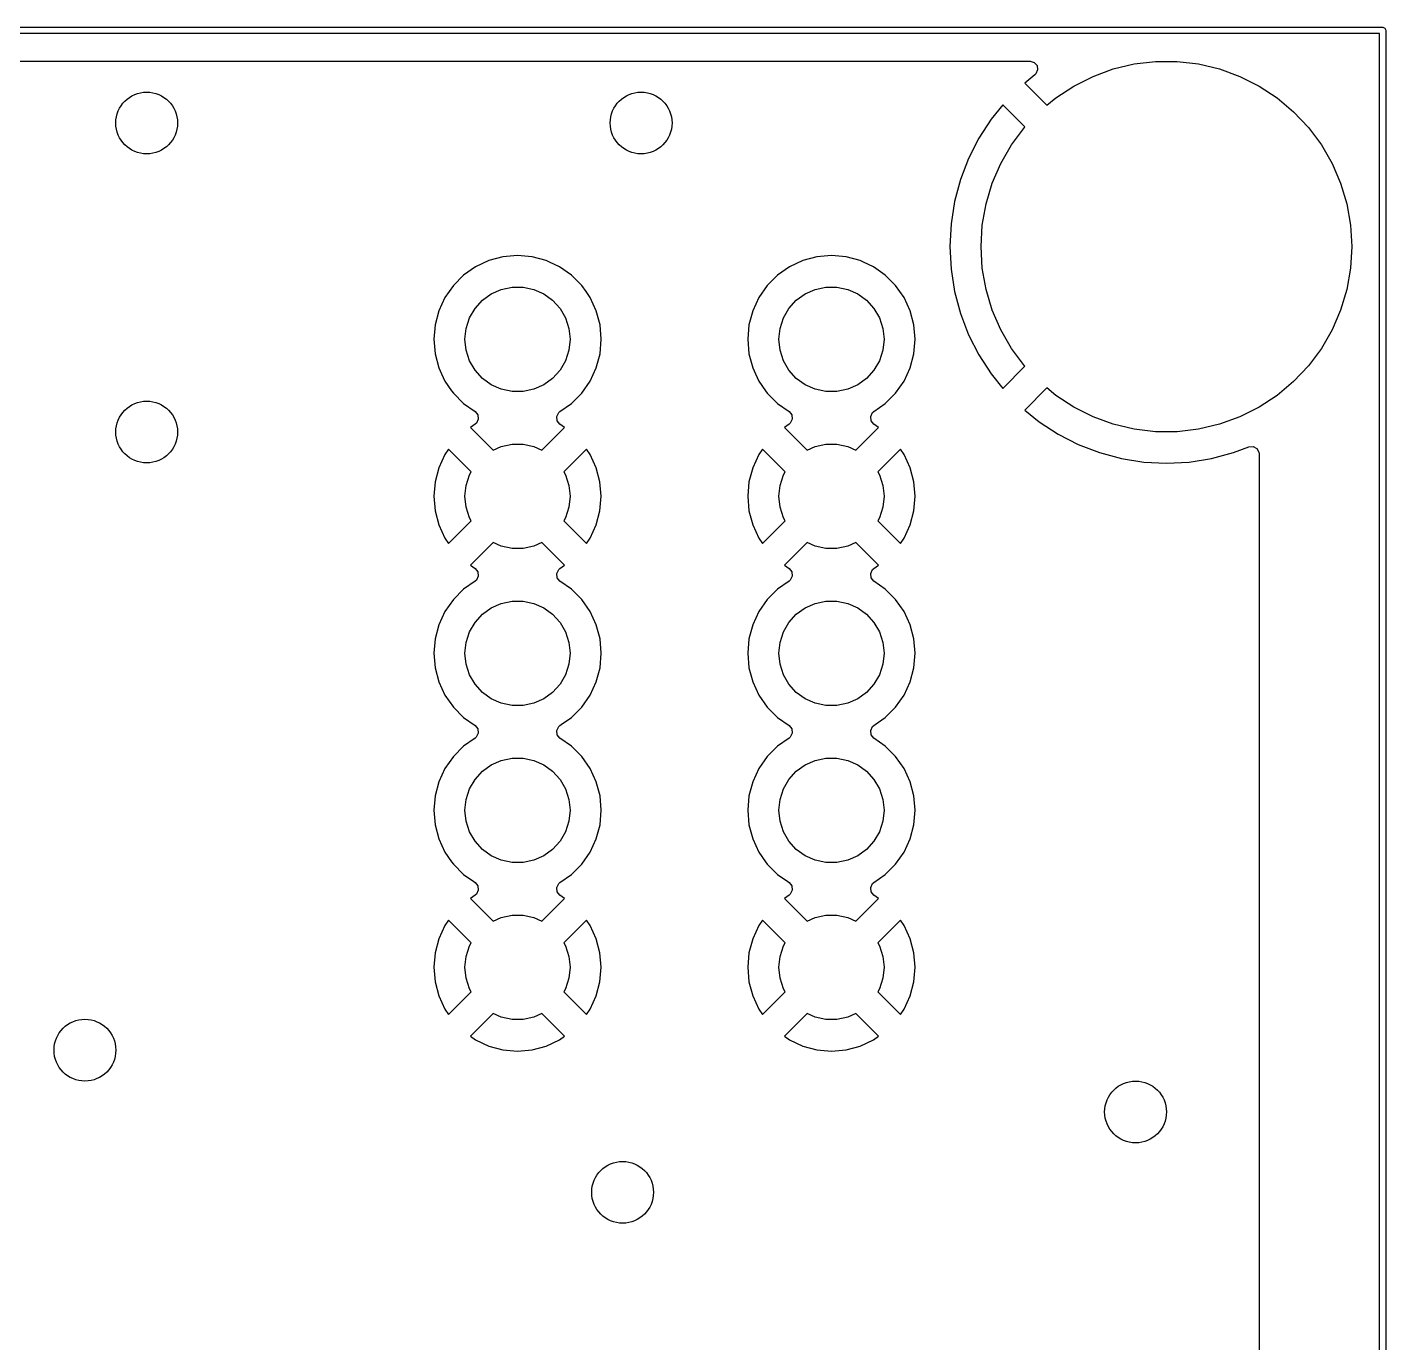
# Model space of a CAD drawing. Extents: x 0.1 to 11.5, y -4.3 to -1.1.
# Drawn here: x 10.672 to 11.537, y -1.938 to -1.1 of the extents above; entities that cross this region are included whole.
import ezdxf

# ---------------------------------------------------------------- set-up
doc = ezdxf.new("R2010")
doc.units = 0
doc.header["$MEASUREMENT"] = 0
doc.layers.add('BLACK', color=7, linetype='CONTINUOUS')

msp = doc.modelspace()

# ---------------------------------------------------------------- linework, layer by layer
at = {"layer": 'BLACK', "linetype": 'CONTINUOUS'}
for p, q in [((0.07874, -1.10039), (11.53543, -1.10039)), ((11.53346, -1.10433), (0.08071, -1.10433)), ((11.53346, -4.28937), (11.53346, -1.10433)), ((11.53543, -1.10039), (11.53683, -1.10097)), ((11.53683, -1.10097), (11.5374, -1.10236)), ((11.5374, -1.10236), (11.5374, -4.29134)), ((9.61445, -1.12205), (11.31075, -1.12205)), ((11.31075, -1.12205), (11.31339, -1.12282)), ((11.31339, -1.12282), (11.31519, -1.1249)), ((11.31519, -1.1249), (11.31558, -1.12762)), ((11.36376, -1.12701), (11.37713, -1.12384)), ((11.37713, -1.12384), (11.39077, -1.12225)), ((11.39077, -1.12225), (11.40451, -1.12225)), ((11.40451, -1.12225), (11.41815, -1.12384)), ((11.41815, -1.12384), (11.43151, -1.12701)), ((11.31382, -1.13072), (11.30736, -1.13596)), ((11.31444, -1.13013), (11.31382, -1.13072)), ((11.31558, -1.12762), (11.31444, -1.13013)), ((11.33858, -1.13787), (11.35086, -1.13171)), ((11.35086, -1.13171), (11.36376, -1.12701)), ((11.43151, -1.12701), (11.44442, -1.13171)), ((11.44442, -1.13171), (11.45669, -1.13787)), ((11.30736, -1.13596), (11.32151, -1.15011)), ((11.32711, -1.14542), (11.33858, -1.13787)), ((11.45669, -1.13787), (11.46817, -1.14542)), ((11.29344, -1.14988), (11.28601, -1.15905)), ((11.30747, -1.16391), (11.29344, -1.14988)), ((11.32151, -1.15011), (11.32711, -1.14542)), ((11.46817, -1.14542), (11.47869, -1.15425)), ((11.28601, -1.15905), (11.27814, -1.17117)), ((11.47869, -1.15425), (11.48812, -1.16424)), ((11.29896, -1.17525), (11.30716, -1.16424)), ((11.30716, -1.16424), (11.30747, -1.16391)), ((11.48812, -1.16424), (11.49632, -1.17525)), ((11.27814, -1.17117), (11.27158, -1.18403)), ((11.29209, -1.18715), (11.29896, -1.17525)), ((11.49632, -1.17525), (11.50318, -1.18715)), ((11.27158, -1.18403), (11.26641, -1.19752)), ((11.28665, -1.19976), (11.29209, -1.18715)), ((11.50318, -1.18715), (11.50863, -1.19976)), ((11.26641, -1.19752), (11.26267, -1.21147)), ((11.28271, -1.21292), (11.28665, -1.19976)), ((11.50863, -1.19976), (11.51256, -1.21292)), ((11.26267, -1.21147), (11.26041, -1.22573)), ((11.26267, -1.21147), (11.26267, -1.21147)), ((11.28033, -1.22645), (11.28271, -1.21292)), ((11.51256, -1.21292), (11.51495, -1.22645)), ((11.26041, -1.22573), (11.25965, -1.24016)), ((11.27953, -1.24016), (11.28033, -1.22645)), ((11.51495, -1.22645), (11.51575, -1.24016)), ((10.98425, -1.24584), (10.97498, -1.24665)), ((10.99352, -1.24665), (10.98425, -1.24584)), ((10.98425, -1.24584), (10.98425, -1.24584)), ((11.18425, -1.24584), (11.17498, -1.24665)), ((11.19352, -1.24665), (11.18425, -1.24584)), ((11.18425, -1.24584), (11.18425, -1.24584)), ((11.25965, -1.24016), (11.25965, -1.24016)), ((11.25965, -1.24016), (11.26041, -1.25458)), ((11.28033, -1.25387), (11.27953, -1.24016)), ((11.51575, -1.24016), (11.51495, -1.25387)), ((10.95757, -1.25299), (10.94994, -1.25833)), ((10.966, -1.24906), (10.95757, -1.25299)), ((10.95757, -1.25299), (10.95757, -1.25299)), ((10.97498, -1.24665), (10.966, -1.24906)), ((10.966, -1.24906), (10.966, -1.24906)), ((10.97498, -1.24665), (10.97498, -1.24665)), ((11.00251, -1.24906), (10.99352, -1.24665)), ((10.99352, -1.24665), (10.99352, -1.24665)), ((11.00461, -1.25004), (11.00251, -1.24906)), ((11.00251, -1.24906), (11.00251, -1.24906)), ((11.00251, -1.24906), (11.00251, -1.24906)), ((11.01094, -1.25299), (11.00461, -1.25004)), ((11.01856, -1.25833), (11.01094, -1.25299)), ((11.01094, -1.25299), (11.01094, -1.25299)), ((11.15757, -1.25299), (11.14994, -1.25833)), ((11.166, -1.24906), (11.15757, -1.25299)), ((11.15757, -1.25299), (11.15757, -1.25299)), ((11.17498, -1.24665), (11.166, -1.24906)), ((11.166, -1.24906), (11.166, -1.24906)), ((11.17498, -1.24665), (11.17498, -1.24665)), ((11.20251, -1.24906), (11.19352, -1.24665)), ((11.19352, -1.24665), (11.19352, -1.24665)), ((11.20461, -1.25004), (11.20251, -1.24906)), ((11.20251, -1.24906), (11.20251, -1.24906)), ((11.20251, -1.24906), (11.20251, -1.24906)), ((11.21094, -1.25299), (11.20461, -1.25004)), ((11.21856, -1.25833), (11.21094, -1.25299)), ((11.21094, -1.25299), (11.21094, -1.25299)), ((11.26041, -1.25458), (11.26267, -1.26885)), ((11.28271, -1.2674), (11.28033, -1.25387)), ((11.51495, -1.25387), (11.51256, -1.2674)), ((10.94994, -1.25833), (10.94337, -1.26491)), ((11.02514, -1.26491), (11.01856, -1.25833)), ((11.01856, -1.25833), (11.01856, -1.25833)), ((11.14994, -1.25833), (11.14337, -1.26491)), ((11.22514, -1.26491), (11.21856, -1.25833)), ((11.21856, -1.25833), (11.21856, -1.25833)), ((10.94337, -1.26491), (10.93803, -1.27253)), ((10.96186, -1.27434), (10.96752, -1.27023)), ((10.96752, -1.27023), (10.97391, -1.26739)), ((10.97391, -1.26739), (10.98075, -1.26593)), ((10.98075, -1.26593), (10.98775, -1.26593)), ((10.98775, -1.26593), (10.99459, -1.26739)), ((10.99459, -1.26739), (11.00098, -1.27023)), ((11.00098, -1.27023), (11.00664, -1.27434)), ((11.0279, -1.26885), (11.02514, -1.26491)), ((11.03047, -1.27253), (11.0279, -1.26885)), ((11.14337, -1.26491), (11.13803, -1.27253)), ((11.16186, -1.27434), (11.16752, -1.27023)), ((11.16752, -1.27023), (11.17391, -1.26739)), ((11.17391, -1.26739), (11.18075, -1.26593)), ((11.18075, -1.26593), (11.18775, -1.26593)), ((11.18775, -1.26593), (11.19459, -1.26739)), ((11.19459, -1.26739), (11.20098, -1.27023)), ((11.20098, -1.27023), (11.20664, -1.27434)), ((11.2279, -1.26885), (11.22514, -1.26491)), ((11.23047, -1.27253), (11.2279, -1.26885)), ((11.26267, -1.26885), (11.26267, -1.26885)), ((11.26267, -1.26885), (11.26641, -1.2828)), ((11.28665, -1.28055), (11.28271, -1.2674)), ((11.51256, -1.2674), (11.50863, -1.28055)), ((10.9341, -1.28096), (10.93169, -1.28994)), ((10.93803, -1.27253), (10.9341, -1.28096)), ((10.9341, -1.28096), (10.9341, -1.28096)), ((10.93803, -1.27253), (10.93803, -1.27253)), ((10.95368, -1.2856), (10.95718, -1.27954)), ((10.95718, -1.27954), (10.96186, -1.27434)), ((11.00664, -1.27434), (11.01133, -1.27954)), ((11.01133, -1.27954), (11.01482, -1.2856)), ((11.03441, -1.28096), (11.03047, -1.27253)), ((11.03681, -1.28994), (11.03441, -1.28096)), ((11.1341, -1.28096), (11.13169, -1.28994)), ((11.13803, -1.27253), (11.1341, -1.28096)), ((11.1341, -1.28096), (11.1341, -1.28096)), ((11.13803, -1.27253), (11.13803, -1.27253)), ((11.15368, -1.2856), (11.15718, -1.27954)), ((11.15718, -1.27954), (11.16186, -1.27434)), ((11.20664, -1.27434), (11.21133, -1.27954)), ((11.21133, -1.27954), (11.21482, -1.2856)), ((11.23441, -1.28096), (11.23047, -1.27253)), ((11.23681, -1.28994), (11.23441, -1.28096)), ((11.29209, -1.29317), (11.28665, -1.28055)), ((11.50863, -1.28055), (11.50318, -1.29317)), ((10.95152, -1.29225), (10.95368, -1.2856)), ((11.01482, -1.2856), (11.01699, -1.29225)), ((11.15152, -1.29225), (11.15368, -1.2856)), ((11.21482, -1.2856), (11.21699, -1.29225)), ((11.26641, -1.2828), (11.27158, -1.29628)), ((10.93169, -1.28994), (10.93088, -1.29921)), ((10.93169, -1.28994), (10.93169, -1.28994)), ((10.95079, -1.29921), (10.95152, -1.29225)), ((11.01699, -1.29225), (11.01772, -1.29921)), ((11.03762, -1.29921), (11.03681, -1.28994)), ((11.13169, -1.28994), (11.13088, -1.29921)), ((11.13169, -1.28994), (11.13169, -1.28994)), ((11.15079, -1.29921), (11.15152, -1.29225)), ((11.21699, -1.29225), (11.21772, -1.29921)), ((11.23762, -1.29921), (11.23681, -1.28994)), ((11.27158, -1.29628), (11.27814, -1.30915)), ((11.29896, -1.30506), (11.29209, -1.29317)), ((11.50318, -1.29317), (11.49632, -1.30506)), ((10.93088, -1.29921), (10.93088, -1.29921)), ((10.93088, -1.29921), (10.93169, -1.30848)), ((10.95152, -1.30617), (10.95079, -1.29921)), ((10.95368, -1.31282), (10.95152, -1.30617)), ((11.01699, -1.30617), (11.01482, -1.31282)), ((11.01772, -1.29921), (11.01699, -1.30617)), ((11.03681, -1.30848), (11.03762, -1.29921)), ((11.13088, -1.29921), (11.13088, -1.29921)), ((11.13088, -1.29921), (11.13169, -1.30848)), ((11.15152, -1.30617), (11.15079, -1.29921)), ((11.15368, -1.31282), (11.15152, -1.30617)), ((11.21699, -1.30617), (11.21482, -1.31282)), ((11.21772, -1.29921), (11.21699, -1.30617)), ((11.23681, -1.30848), (11.23762, -1.29921)), ((11.30716, -1.31608), (11.29896, -1.30506)), ((11.49632, -1.30506), (11.48812, -1.31608)), ((10.93169, -1.30848), (10.93169, -1.30848)), ((10.93169, -1.30848), (10.9341, -1.31747)), ((10.95718, -1.31888), (10.95368, -1.31282)), ((11.01482, -1.31282), (11.01133, -1.31888)), ((11.03441, -1.31747), (11.03681, -1.30848)), ((11.13169, -1.30848), (11.13169, -1.30848)), ((11.13169, -1.30848), (11.1341, -1.31747)), ((11.15718, -1.31888), (11.15368, -1.31282)), ((11.21482, -1.31282), (11.21133, -1.31888)), ((11.23441, -1.31747), (11.23681, -1.30848)), ((11.27814, -1.30915), (11.28601, -1.32126)), ((10.9341, -1.31747), (10.9341, -1.31747)), ((10.9341, -1.31747), (10.9341, -1.31747)), ((10.9341, -1.31747), (10.93587, -1.32126)), ((10.93587, -1.32126), (10.93803, -1.3259)), ((10.96186, -1.32408), (10.95718, -1.31888)), ((10.96752, -1.32819), (10.96186, -1.32408)), ((11.00664, -1.32408), (11.00098, -1.32819)), ((11.01133, -1.31888), (11.00664, -1.32408)), ((11.03047, -1.3259), (11.03441, -1.31747)), ((11.1341, -1.31747), (11.1341, -1.31747)), ((11.1341, -1.31747), (11.1341, -1.31747)), ((11.1341, -1.31747), (11.13587, -1.32126)), ((11.13587, -1.32126), (11.13803, -1.3259)), ((11.16186, -1.32408), (11.15718, -1.31888)), ((11.16752, -1.32819), (11.16186, -1.32408)), ((11.20664, -1.32408), (11.20098, -1.32819)), ((11.21133, -1.31888), (11.20664, -1.32408)), ((11.23047, -1.3259), (11.23441, -1.31747)), ((11.28601, -1.32126), (11.29344, -1.33044)), ((11.29344, -1.33044), (11.30747, -1.31641)), ((11.30747, -1.31641), (11.30716, -1.31608)), ((11.48812, -1.31608), (11.47869, -1.32607)), ((10.93803, -1.3259), (10.93803, -1.3259)), ((10.93803, -1.3259), (10.94229, -1.33199)), ((10.94229, -1.33199), (10.94337, -1.33352)), ((10.97391, -1.33104), (10.96752, -1.32819)), ((10.98075, -1.33249), (10.97391, -1.33104)), ((10.98775, -1.33249), (10.98075, -1.33249)), ((10.99459, -1.33104), (10.98775, -1.33249)), ((11.00098, -1.32819), (10.99459, -1.33104)), ((11.02514, -1.33352), (11.03047, -1.3259)), ((11.13803, -1.3259), (11.13803, -1.3259)), ((11.13803, -1.3259), (11.14229, -1.33199)), ((11.14229, -1.33199), (11.14337, -1.33352)), ((11.17391, -1.33104), (11.16752, -1.32819)), ((11.18075, -1.33249), (11.17391, -1.33104)), ((11.18775, -1.33249), (11.18075, -1.33249)), ((11.19459, -1.33104), (11.18775, -1.33249)), ((11.20098, -1.32819), (11.19459, -1.33104)), ((11.22514, -1.33352), (11.23047, -1.3259)), ((11.32151, -1.3302), (11.30736, -1.34436)), ((11.32711, -1.3349), (11.32151, -1.3302)), ((11.47869, -1.32607), (11.46817, -1.3349)), ((10.94337, -1.33352), (10.94994, -1.3401)), ((10.94994, -1.3401), (10.95727, -1.34523)), ((11.01124, -1.34523), (11.01856, -1.3401)), ((11.01856, -1.3401), (11.02514, -1.33352)), ((11.14337, -1.33352), (11.14994, -1.3401)), ((11.14994, -1.3401), (11.15727, -1.34523)), ((11.21124, -1.34523), (11.21856, -1.3401)), ((11.21856, -1.3401), (11.22514, -1.33352)), ((11.33858, -1.34244), (11.32711, -1.3349)), ((11.46817, -1.3349), (11.45669, -1.34244)), ((10.95727, -1.34523), (10.95898, -1.34737)), ((10.95927, -1.35011), (10.95803, -1.35257)), ((10.95898, -1.34737), (10.95927, -1.35011)), ((11.00924, -1.34834), (11.01048, -1.34588)), ((11.00952, -1.35107), (11.00924, -1.34834)), ((11.01048, -1.34588), (11.01124, -1.34523)), ((11.15727, -1.34523), (11.15898, -1.34737)), ((11.15927, -1.35011), (11.15803, -1.35257)), ((11.15898, -1.34737), (11.15927, -1.35011)), ((11.20924, -1.34834), (11.21048, -1.34588)), ((11.20952, -1.35107), (11.20924, -1.34834)), ((11.21048, -1.34588), (11.21124, -1.34523)), ((11.30736, -1.34436), (11.31653, -1.35179)), ((11.35086, -1.34861), (11.33858, -1.34244)), ((11.36376, -1.35331), (11.35086, -1.34861)), ((11.44442, -1.34861), (11.43151, -1.35331)), ((11.45669, -1.34244), (11.44442, -1.34861)), ((10.95727, -1.35322), (10.95428, -1.35532)), ((10.95428, -1.35532), (10.95428, -1.35532)), ((10.95428, -1.35532), (10.96868, -1.36972)), ((10.95803, -1.35257), (10.95727, -1.35322)), ((10.99983, -1.36972), (11.01423, -1.35532)), ((11.01124, -1.35322), (11.00952, -1.35107)), ((11.01423, -1.35532), (11.01124, -1.35322)), ((11.01423, -1.35532), (11.01423, -1.35532)), ((11.15727, -1.35322), (11.15428, -1.35532)), ((11.15428, -1.35532), (11.15428, -1.35532)), ((11.15428, -1.35532), (11.16868, -1.36972)), ((11.15803, -1.35257), (11.15727, -1.35322)), ((11.19983, -1.36972), (11.21423, -1.35532)), ((11.21124, -1.35322), (11.20952, -1.35107)), ((11.21423, -1.35532), (11.21124, -1.35322)), ((11.21423, -1.35532), (11.21423, -1.35532)), ((11.31653, -1.35179), (11.32865, -1.35966)), ((11.37713, -1.35647), (11.36376, -1.35331)), ((11.39077, -1.35807), (11.37713, -1.35647)), ((11.40451, -1.35807), (11.39077, -1.35807)), ((11.41815, -1.35647), (11.40451, -1.35807)), ((11.43151, -1.35331), (11.41815, -1.35647)), ((10.96868, -1.36972), (10.97391, -1.36739)), ((10.97391, -1.36739), (10.98075, -1.36593)), ((10.98075, -1.36593), (10.98775, -1.36593)), ((10.98775, -1.36593), (10.99459, -1.36739)), ((10.99459, -1.36739), (10.99983, -1.36972)), ((11.16868, -1.36972), (11.17391, -1.36739)), ((11.17391, -1.36739), (11.18075, -1.36593)), ((11.18075, -1.36593), (11.18775, -1.36593)), ((11.18775, -1.36593), (11.19459, -1.36739)), ((11.19459, -1.36739), (11.19983, -1.36972)), ((11.32865, -1.35966), (11.34151, -1.36621)), ((11.34151, -1.36621), (11.355, -1.37139)), ((11.45006, -1.36763), (11.4528, -1.36741)), ((11.4528, -1.36741), (11.45523, -1.36871)), ((10.93805, -1.37254), (10.93412, -1.38096)), ((10.94036, -1.36924), (10.93805, -1.37254)), ((10.95479, -1.38367), (10.94036, -1.36924)), ((11.02815, -1.36924), (11.01371, -1.38367)), ((11.03046, -1.37254), (11.02815, -1.36924)), ((11.02815, -1.36924), (11.02815, -1.36924)), ((11.03439, -1.38096), (11.03046, -1.37254)), ((11.03046, -1.37254), (11.03046, -1.37254)), ((11.13805, -1.37254), (11.13412, -1.38096)), ((11.14036, -1.36924), (11.13805, -1.37254)), ((11.15479, -1.38367), (11.14036, -1.36924)), ((11.14036, -1.36924), (11.14036, -1.36924)), ((11.22815, -1.36924), (11.21371, -1.38367)), ((11.23046, -1.37254), (11.22815, -1.36924)), ((11.22815, -1.36924), (11.22815, -1.36924)), ((11.23439, -1.38096), (11.23046, -1.37254)), ((11.23046, -1.37254), (11.23046, -1.37254)), ((11.355, -1.37139), (11.36895, -1.37513)), ((11.36895, -1.37513), (11.38321, -1.37739)), ((11.41206, -1.37739), (11.42633, -1.37513)), ((11.42633, -1.37513), (11.44028, -1.37139)), ((11.42633, -1.37513), (11.42633, -1.37513)), ((11.44028, -1.37139), (11.45006, -1.36763)), ((11.45523, -1.36871), (11.45657, -1.37111)), ((11.45657, -1.37111), (11.45669, -1.37219)), ((11.45669, -1.37219), (11.45669, -2.92819)), ((10.93412, -1.38097), (10.93171, -1.38995)), ((10.93412, -1.38096), (10.93412, -1.38097)), ((10.95368, -1.3856), (10.95479, -1.38367)), ((11.01371, -1.38367), (11.01482, -1.3856)), ((11.03439, -1.38097), (11.03439, -1.38096)), ((11.03679, -1.38995), (11.03439, -1.38097)), ((11.13412, -1.38097), (11.13171, -1.38995)), ((11.13412, -1.38096), (11.13412, -1.38097)), ((11.15368, -1.3856), (11.15479, -1.38367)), ((11.21371, -1.38367), (11.21482, -1.3856)), ((11.23439, -1.38097), (11.23439, -1.38096)), ((11.23679, -1.38995), (11.23439, -1.38097)), ((11.38321, -1.37739), (11.39764, -1.37814)), ((11.39764, -1.37814), (11.41206, -1.37739)), ((11.39764, -1.37814), (11.39764, -1.37814)), ((10.93171, -1.38995), (10.9309, -1.39921)), ((10.93171, -1.38995), (10.93171, -1.38995)), ((10.95079, -1.39921), (10.95152, -1.39225)), ((10.95152, -1.39225), (10.95368, -1.3856)), ((11.01482, -1.3856), (11.01699, -1.39225)), ((11.01699, -1.39225), (11.01772, -1.39921)), ((11.0376, -1.39921), (11.03679, -1.38995)), ((11.03679, -1.38995), (11.03679, -1.38995)), ((11.13171, -1.38995), (11.1309, -1.39921)), ((11.13171, -1.38995), (11.13171, -1.38995)), ((11.15079, -1.39921), (11.15152, -1.39225)), ((11.15152, -1.39225), (11.15368, -1.3856)), ((11.21482, -1.3856), (11.21699, -1.39225)), ((11.21699, -1.39225), (11.21772, -1.39921)), ((11.2376, -1.39921), (11.23679, -1.38995)), ((11.23679, -1.38995), (11.23679, -1.38995)), ((10.9309, -1.39921), (10.9309, -1.39921)), ((10.9309, -1.39921), (10.93171, -1.40848)), ((10.95152, -1.40617), (10.95079, -1.39921)), ((11.01772, -1.39921), (11.01699, -1.40617)), ((11.03679, -1.40848), (11.0376, -1.39921)), ((11.0376, -1.39921), (11.0376, -1.39921)), ((11.1309, -1.39921), (11.1309, -1.39921)), ((11.1309, -1.39921), (11.13171, -1.40848)), ((11.15152, -1.40617), (11.15079, -1.39921)), ((11.21772, -1.39921), (11.21699, -1.40617)), ((11.23679, -1.40848), (11.2376, -1.39921)), ((11.2376, -1.39921), (11.2376, -1.39921)), ((10.93171, -1.40848), (10.93171, -1.40848)), ((10.93171, -1.40848), (10.93412, -1.41746)), ((10.95368, -1.41282), (10.95152, -1.40617)), ((11.01699, -1.40617), (11.01482, -1.41282)), ((11.03439, -1.41746), (11.03679, -1.40848)), ((11.03679, -1.40848), (11.03679, -1.40848)), ((11.13171, -1.40848), (11.13171, -1.40848)), ((11.13171, -1.40848), (11.13412, -1.41746)), ((11.15368, -1.41282), (11.15152, -1.40617)), ((11.21699, -1.40617), (11.21482, -1.41282)), ((11.23439, -1.41746), (11.23679, -1.40848)), ((11.23679, -1.40848), (11.23679, -1.40848)), ((10.93412, -1.41746), (10.93412, -1.41746)), ((10.93412, -1.41746), (10.93805, -1.42589)), ((10.94036, -1.42919), (10.95479, -1.41475)), ((10.95479, -1.41475), (10.95368, -1.41282)), ((11.01482, -1.41282), (11.01371, -1.41475)), ((11.01371, -1.41475), (11.02815, -1.42919)), ((11.03046, -1.42589), (11.03439, -1.41746)), ((11.03439, -1.41746), (11.03439, -1.41746)), ((11.13412, -1.41746), (11.13412, -1.41746)), ((11.13412, -1.41746), (11.13805, -1.42589)), ((11.14036, -1.42919), (11.15479, -1.41475)), ((11.15479, -1.41475), (11.15368, -1.41282)), ((11.21482, -1.41282), (11.21371, -1.41475)), ((11.21371, -1.41475), (11.22815, -1.42919)), ((11.23046, -1.42589), (11.23439, -1.41746)), ((11.23439, -1.41746), (11.23439, -1.41746)), ((10.93805, -1.42589), (10.93805, -1.42589)), ((10.93805, -1.42589), (10.94036, -1.42919)), ((11.02815, -1.42919), (11.03046, -1.42589)), ((11.03046, -1.42589), (11.03046, -1.42589)), ((11.13805, -1.42589), (11.13805, -1.42589)), ((11.13805, -1.42589), (11.14036, -1.42919)), ((11.22815, -1.42919), (11.23046, -1.42589)), ((11.23046, -1.42589), (11.23046, -1.42589)), ((10.94036, -1.42919), (10.94036, -1.42919)), ((10.96868, -1.42871), (10.95428, -1.44311)), ((10.97391, -1.43104), (10.96868, -1.42871)), ((10.98075, -1.43249), (10.97391, -1.43104)), ((10.98775, -1.43249), (10.98075, -1.43249)), ((10.99459, -1.43104), (10.98775, -1.43249)), ((10.99983, -1.42871), (10.99459, -1.43104)), ((11.01423, -1.44311), (10.99983, -1.42871)), ((11.02815, -1.42919), (11.02815, -1.42919)), ((11.14036, -1.42919), (11.14036, -1.42919)), ((11.16868, -1.42871), (11.15428, -1.44311)), ((11.17391, -1.43104), (11.16868, -1.42871)), ((11.18075, -1.43249), (11.17391, -1.43104)), ((11.18775, -1.43249), (11.18075, -1.43249)), ((11.19459, -1.43104), (11.18775, -1.43249)), ((11.19983, -1.42871), (11.19459, -1.43104)), ((11.21423, -1.44311), (11.19983, -1.42871)), ((11.22815, -1.42919), (11.22815, -1.42919)), ((10.95428, -1.44311), (10.95727, -1.4452)), ((10.95727, -1.4452), (10.95898, -1.44735)), ((11.01048, -1.44586), (11.01124, -1.4452)), ((11.01124, -1.4452), (11.01423, -1.44311)), ((11.15428, -1.44311), (11.15727, -1.4452)), ((11.15727, -1.4452), (11.15898, -1.44735)), ((11.21048, -1.44586), (11.21124, -1.4452)), ((11.21124, -1.4452), (11.21423, -1.44311)), ((10.95727, -1.4532), (10.94994, -1.45833)), ((10.95803, -1.45254), (10.95727, -1.4532)), ((10.95927, -1.45009), (10.95803, -1.45254)), ((10.95898, -1.44735), (10.95927, -1.45009)), ((11.00924, -1.44831), (11.01048, -1.44586)), ((11.00952, -1.45105), (11.00924, -1.44831)), ((11.01124, -1.4532), (11.00952, -1.45105)), ((11.01856, -1.45833), (11.01124, -1.4532)), ((11.15727, -1.4532), (11.14994, -1.45833)), ((11.15803, -1.45254), (11.15727, -1.4532)), ((11.15927, -1.45009), (11.15803, -1.45254)), ((11.15898, -1.44735), (11.15927, -1.45009)), ((11.20924, -1.44831), (11.21048, -1.44586)), ((11.20952, -1.45105), (11.20924, -1.44831)), ((11.21124, -1.4532), (11.20952, -1.45105)), ((11.21856, -1.45833), (11.21124, -1.4532)), ((10.94994, -1.45833), (10.94337, -1.46491)), ((11.02514, -1.46491), (11.01856, -1.45833)), ((11.01856, -1.45833), (11.01856, -1.45833)), ((11.14994, -1.45833), (11.14337, -1.46491)), ((11.22514, -1.46491), (11.21856, -1.45833)), ((11.21856, -1.45833), (11.21856, -1.45833)), ((10.94337, -1.46491), (10.93803, -1.47253)), ((10.96186, -1.47434), (10.96752, -1.47023)), ((10.96752, -1.47023), (10.97391, -1.46739)), ((10.97391, -1.46739), (10.98075, -1.46593)), ((10.98075, -1.46593), (10.98775, -1.46593)), ((10.98775, -1.46593), (10.99459, -1.46739)), ((10.99459, -1.46739), (11.00098, -1.47023)), ((11.00098, -1.47023), (11.00664, -1.47434)), ((11.03047, -1.47253), (11.02514, -1.46491)), ((11.02514, -1.46491), (11.02514, -1.46491)), ((11.14337, -1.46491), (11.13803, -1.47253)), ((11.16186, -1.47434), (11.16752, -1.47023)), ((11.16752, -1.47023), (11.17391, -1.46739)), ((11.17391, -1.46739), (11.18075, -1.46593)), ((11.18075, -1.46593), (11.18775, -1.46593)), ((11.18775, -1.46593), (11.19459, -1.46739)), ((11.19459, -1.46739), (11.20098, -1.47023)), ((11.20098, -1.47023), (11.20664, -1.47434)), ((11.23047, -1.47253), (11.22514, -1.46491)), ((11.22514, -1.46491), (11.22514, -1.46491)), ((10.93803, -1.47253), (10.9341, -1.48096)), ((10.93803, -1.47253), (10.93803, -1.47253)), ((10.95368, -1.4856), (10.95718, -1.47954)), ((10.95718, -1.47954), (10.96186, -1.47434)), ((11.00664, -1.47434), (11.01133, -1.47954)), ((11.01133, -1.47954), (11.01482, -1.4856)), ((11.03441, -1.48096), (11.03047, -1.47253)), ((11.13803, -1.47253), (11.1341, -1.48096)), ((11.13803, -1.47253), (11.13803, -1.47253)), ((11.15368, -1.4856), (11.15718, -1.47954)), ((11.15718, -1.47954), (11.16186, -1.47434)), ((11.20664, -1.47434), (11.21133, -1.47954)), ((11.21133, -1.47954), (11.21482, -1.4856)), ((11.23441, -1.48096), (11.23047, -1.47253)), ((10.9341, -1.48096), (10.93169, -1.48994)), ((10.9341, -1.48096), (10.9341, -1.48096)), ((10.95152, -1.49225), (10.95368, -1.4856)), ((11.01482, -1.4856), (11.01699, -1.49225)), ((11.03681, -1.48994), (11.03441, -1.48096)), ((11.1341, -1.48096), (11.13169, -1.48994)), ((11.1341, -1.48096), (11.1341, -1.48096)), ((11.15152, -1.49225), (11.15368, -1.4856)), ((11.21482, -1.4856), (11.21699, -1.49225)), ((11.23681, -1.48994), (11.23441, -1.48096)), ((10.93169, -1.48994), (10.93088, -1.49921)), ((10.93169, -1.48994), (10.93169, -1.48994)), ((10.95079, -1.49921), (10.95152, -1.49225)), ((11.01699, -1.49225), (11.01772, -1.49921)), ((11.03762, -1.49921), (11.03681, -1.48994)), ((11.13169, -1.48994), (11.13088, -1.49921)), ((11.13169, -1.48994), (11.13169, -1.48994)), ((11.15079, -1.49921), (11.15152, -1.49225)), ((11.21699, -1.49225), (11.21772, -1.49921)), ((11.23762, -1.49921), (11.23681, -1.48994)), ((10.93088, -1.49921), (10.93088, -1.49921)), ((10.93088, -1.49921), (10.93169, -1.50848)), ((10.95152, -1.50617), (10.95079, -1.49921)), ((11.01772, -1.49921), (11.01699, -1.50617)), ((11.03681, -1.50848), (11.03762, -1.49921)), ((11.13088, -1.49921), (11.13088, -1.49921)), ((11.13088, -1.49921), (11.13169, -1.50848)), ((11.15152, -1.50617), (11.15079, -1.49921)), ((11.21772, -1.49921), (11.21699, -1.50617)), ((11.23681, -1.50848), (11.23762, -1.49921)), ((10.93169, -1.50848), (10.93169, -1.50848)), ((10.93169, -1.50848), (10.9341, -1.51747)), ((10.95368, -1.51282), (10.95152, -1.50617)), ((10.95718, -1.51888), (10.95368, -1.51282)), ((11.01482, -1.51282), (11.01133, -1.51888)), ((11.01699, -1.50617), (11.01482, -1.51282)), ((11.03441, -1.51747), (11.03681, -1.50848)), ((11.13169, -1.50848), (11.13169, -1.50848)), ((11.13169, -1.50848), (11.1341, -1.51747)), ((11.15368, -1.51282), (11.15152, -1.50617)), ((11.15718, -1.51888), (11.15368, -1.51282)), ((11.21482, -1.51282), (11.21133, -1.51888)), ((11.21699, -1.50617), (11.21482, -1.51282)), ((11.23441, -1.51747), (11.23681, -1.50848)), ((10.9341, -1.51747), (10.9341, -1.51747)), ((10.9341, -1.51747), (10.9341, -1.51747)), ((10.9341, -1.51747), (10.93803, -1.5259)), ((10.96186, -1.52408), (10.95718, -1.51888)), ((11.01133, -1.51888), (11.00664, -1.52408)), ((11.03047, -1.5259), (11.03441, -1.51747)), ((11.1341, -1.51747), (11.1341, -1.51747)), ((11.1341, -1.51747), (11.1341, -1.51747)), ((11.1341, -1.51747), (11.13803, -1.5259)), ((11.16186, -1.52408), (11.15718, -1.51888)), ((11.21133, -1.51888), (11.20664, -1.52408)), ((11.23047, -1.5259), (11.23441, -1.51747)), ((10.93803, -1.5259), (10.93803, -1.5259)), ((10.93803, -1.5259), (10.94337, -1.53352)), ((10.96752, -1.52819), (10.96186, -1.52408)), ((10.97391, -1.53104), (10.96752, -1.52819)), ((10.98075, -1.53249), (10.97391, -1.53104)), ((10.99459, -1.53104), (10.98775, -1.53249)), ((11.00098, -1.52819), (10.99459, -1.53104)), ((11.00664, -1.52408), (11.00098, -1.52819)), ((11.02514, -1.53352), (11.03047, -1.5259)), ((11.13803, -1.5259), (11.13803, -1.5259)), ((11.13803, -1.5259), (11.14337, -1.53352)), ((11.16752, -1.52819), (11.16186, -1.52408)), ((11.17391, -1.53104), (11.16752, -1.52819)), ((11.18075, -1.53249), (11.17391, -1.53104)), ((11.19459, -1.53104), (11.18775, -1.53249)), ((11.20098, -1.52819), (11.19459, -1.53104)), ((11.20664, -1.52408), (11.20098, -1.52819)), ((11.22514, -1.53352), (11.23047, -1.5259)), ((10.94337, -1.53352), (10.94337, -1.53352)), ((10.94337, -1.53352), (10.94994, -1.5401)), ((10.94994, -1.5401), (10.94994, -1.5401)), ((10.94994, -1.5401), (10.95725, -1.54521)), ((10.98775, -1.53249), (10.98075, -1.53249)), ((11.01213, -1.5446), (11.01856, -1.5401)), ((11.01856, -1.5401), (11.02514, -1.53352)), ((11.14337, -1.53352), (11.14337, -1.53352)), ((11.14337, -1.53352), (11.14994, -1.5401)), ((11.14994, -1.5401), (11.14994, -1.5401)), ((11.14994, -1.5401), (11.15725, -1.54521)), ((11.18775, -1.53249), (11.18075, -1.53249)), ((11.21213, -1.5446), (11.21856, -1.5401)), ((11.21856, -1.5401), (11.22514, -1.53352)), ((10.95725, -1.54521), (10.95897, -1.54736)), ((10.95897, -1.54736), (10.95925, -1.5501)), ((11.00925, -1.54833), (11.01049, -1.54587)), ((11.00954, -1.55106), (11.00925, -1.54833)), ((11.01049, -1.54587), (11.01125, -1.54521)), ((11.01125, -1.54521), (11.01213, -1.5446)), ((11.15725, -1.54521), (11.15897, -1.54736)), ((11.15897, -1.54736), (11.15925, -1.5501)), ((11.20925, -1.54833), (11.21049, -1.54587)), ((11.20954, -1.55106), (11.20925, -1.54833)), ((11.21049, -1.54587), (11.21125, -1.54521)), ((11.21125, -1.54521), (11.21213, -1.5446)), ((10.95725, -1.55321), (10.94994, -1.55833)), ((10.95801, -1.55255), (10.95725, -1.55321)), ((10.95925, -1.5501), (10.95801, -1.55255)), ((11.01125, -1.55321), (11.00954, -1.55106)), ((11.01856, -1.55833), (11.01125, -1.55321)), ((11.15725, -1.55321), (11.14994, -1.55833)), ((11.15801, -1.55255), (11.15725, -1.55321)), ((11.15925, -1.5501), (11.15801, -1.55255)), ((11.21125, -1.55321), (11.20954, -1.55106)), ((11.21856, -1.55833), (11.21125, -1.55321)), ((10.94337, -1.56491), (10.93803, -1.57253)), ((10.94994, -1.55833), (10.94337, -1.56491)), ((10.97391, -1.56739), (10.98075, -1.56593)), ((10.98075, -1.56593), (10.98775, -1.56593)), ((10.98775, -1.56593), (10.99459, -1.56739)), ((11.02514, -1.56491), (11.01856, -1.55833)), ((11.01856, -1.55833), (11.01856, -1.55833)), ((11.03047, -1.57253), (11.02514, -1.56491)), ((11.02514, -1.56491), (11.02514, -1.56491)), ((11.14337, -1.56491), (11.13803, -1.57253)), ((11.14994, -1.55833), (11.14337, -1.56491)), ((11.17391, -1.56739), (11.18075, -1.56593)), ((11.18075, -1.56593), (11.18775, -1.56593)), ((11.18775, -1.56593), (11.19459, -1.56739)), ((11.22514, -1.56491), (11.21856, -1.55833)), ((11.21856, -1.55833), (11.21856, -1.55833)), ((11.23047, -1.57253), (11.22514, -1.56491)), ((11.22514, -1.56491), (11.22514, -1.56491)), ((10.93803, -1.57253), (10.9341, -1.58096)), ((10.93803, -1.57253), (10.93803, -1.57253)), ((10.95718, -1.57954), (10.96186, -1.57434)), ((10.96186, -1.57434), (10.96752, -1.57023)), ((10.96752, -1.57023), (10.97391, -1.56739)), ((10.99459, -1.56739), (11.00098, -1.57023)), ((11.00098, -1.57023), (11.00664, -1.57434)), ((11.00664, -1.57434), (11.01133, -1.57954)), ((11.03441, -1.58096), (11.03047, -1.57253)), ((11.13803, -1.57253), (11.1341, -1.58096)), ((11.13803, -1.57253), (11.13803, -1.57253)), ((11.15718, -1.57954), (11.16186, -1.57434)), ((11.16186, -1.57434), (11.16752, -1.57023)), ((11.16752, -1.57023), (11.17391, -1.56739)), ((11.19459, -1.56739), (11.20098, -1.57023)), ((11.20098, -1.57023), (11.20664, -1.57434)), ((11.20664, -1.57434), (11.21133, -1.57954)), ((11.23441, -1.58096), (11.23047, -1.57253)), ((10.9341, -1.58096), (10.93169, -1.58994)), ((10.9341, -1.58096), (10.9341, -1.58096)), ((10.95368, -1.5856), (10.95718, -1.57954)), ((11.01133, -1.57954), (11.01482, -1.5856)), ((11.03681, -1.58994), (11.03441, -1.58096)), ((11.1341, -1.58096), (11.13169, -1.58994)), ((11.1341, -1.58096), (11.1341, -1.58096)), ((11.15368, -1.5856), (11.15718, -1.57954)), ((11.21133, -1.57954), (11.21482, -1.5856)), ((11.23681, -1.58994), (11.23441, -1.58096)), ((10.93169, -1.58994), (10.93088, -1.59921)), ((10.93169, -1.58994), (10.93169, -1.58994)), ((10.95079, -1.59921), (10.95152, -1.59225)), ((10.95152, -1.59225), (10.95368, -1.5856)), ((11.01482, -1.5856), (11.01699, -1.59225)), ((11.01699, -1.59225), (11.01772, -1.59921)), ((11.03762, -1.59921), (11.03681, -1.58994)), ((11.13169, -1.58994), (11.13088, -1.59921)), ((11.13169, -1.58994), (11.13169, -1.58994)), ((11.15079, -1.59921), (11.15152, -1.59225)), ((11.15152, -1.59225), (11.15368, -1.5856)), ((11.21482, -1.5856), (11.21699, -1.59225)), ((11.21699, -1.59225), (11.21772, -1.59921)), ((11.23762, -1.59921), (11.23681, -1.58994)), ((10.93088, -1.59921), (10.93088, -1.59921)), ((10.93088, -1.59921), (10.93169, -1.60848)), ((10.95152, -1.60617), (10.95079, -1.59921)), ((11.01772, -1.59921), (11.01699, -1.60617)), ((11.03681, -1.60848), (11.03762, -1.59921)), ((11.13088, -1.59921), (11.13088, -1.59921)), ((11.13088, -1.59921), (11.13169, -1.60848)), ((11.15152, -1.60617), (11.15079, -1.59921)), ((11.21772, -1.59921), (11.21699, -1.60617)), ((11.23681, -1.60848), (11.23762, -1.59921)), ((10.93169, -1.60848), (10.93169, -1.60848)), ((10.93169, -1.60848), (10.9341, -1.61747)), ((10.95368, -1.61282), (10.95152, -1.60617)), ((11.01699, -1.60617), (11.01482, -1.61282)), ((11.03441, -1.61747), (11.03681, -1.60848)), ((11.13169, -1.60848), (11.13169, -1.60848)), ((11.13169, -1.60848), (11.1341, -1.61747)), ((11.15368, -1.61282), (11.15152, -1.60617)), ((11.21699, -1.60617), (11.21482, -1.61282)), ((11.23441, -1.61747), (11.23681, -1.60848)), ((10.9341, -1.61747), (10.9341, -1.61747)), ((10.9341, -1.61747), (10.9341, -1.61747)), ((10.9341, -1.61747), (10.93803, -1.6259)), ((10.95718, -1.61888), (10.95368, -1.61282)), ((11.01482, -1.61282), (11.01133, -1.61888)), ((11.03047, -1.6259), (11.03441, -1.61747)), ((11.1341, -1.61747), (11.1341, -1.61747)), ((11.1341, -1.61747), (11.1341, -1.61747)), ((11.1341, -1.61747), (11.13803, -1.6259)), ((11.15718, -1.61888), (11.15368, -1.61282)), ((11.21482, -1.61282), (11.21133, -1.61888)), ((11.23047, -1.6259), (11.23441, -1.61747)), ((10.93803, -1.6259), (10.93803, -1.6259)), ((10.93803, -1.6259), (10.94229, -1.63199)), ((10.96186, -1.62408), (10.95718, -1.61888)), ((10.96752, -1.62819), (10.96186, -1.62408)), ((11.00664, -1.62408), (11.00098, -1.62819)), ((11.01133, -1.61888), (11.00664, -1.62408)), ((11.02514, -1.63352), (11.03047, -1.6259)), ((11.13803, -1.6259), (11.13803, -1.6259)), ((11.13803, -1.6259), (11.14229, -1.63199)), ((11.16186, -1.62408), (11.15718, -1.61888)), ((11.16752, -1.62819), (11.16186, -1.62408)), ((11.20664, -1.62408), (11.20098, -1.62819)), ((11.21133, -1.61888), (11.20664, -1.62408)), ((11.22514, -1.63352), (11.23047, -1.6259)), ((10.94229, -1.63199), (10.94337, -1.63352)), ((10.94337, -1.63352), (10.94994, -1.6401)), ((10.97391, -1.63104), (10.96752, -1.62819)), ((10.98075, -1.63249), (10.97391, -1.63104)), ((10.98775, -1.63249), (10.98075, -1.63249)), ((10.99459, -1.63104), (10.98775, -1.63249)), ((11.00098, -1.62819), (10.99459, -1.63104)), ((11.01856, -1.6401), (11.02514, -1.63352)), ((11.14229, -1.63199), (11.14337, -1.63352)), ((11.14337, -1.63352), (11.14994, -1.6401)), ((11.17391, -1.63104), (11.16752, -1.62819)), ((11.18075, -1.63249), (11.17391, -1.63104)), ((11.18775, -1.63249), (11.18075, -1.63249)), ((11.19459, -1.63104), (11.18775, -1.63249)), ((11.20098, -1.62819), (11.19459, -1.63104)), ((11.21856, -1.6401), (11.22514, -1.63352)), ((10.94994, -1.6401), (10.95643, -1.64464)), ((11.01124, -1.64523), (11.01856, -1.6401)), ((11.14994, -1.6401), (11.15643, -1.64464)), ((11.21124, -1.64523), (11.21856, -1.6401)), ((10.95643, -1.64464), (10.95727, -1.64523)), ((10.95727, -1.64523), (10.95898, -1.64737)), ((10.95803, -1.65257), (10.95727, -1.65322)), ((10.95927, -1.65011), (10.95803, -1.65257)), ((10.95898, -1.64737), (10.95927, -1.65011)), ((11.00924, -1.64834), (11.01048, -1.64588)), ((11.00952, -1.65107), (11.00924, -1.64834)), ((11.01124, -1.65322), (11.00952, -1.65107)), ((11.01048, -1.64588), (11.01124, -1.64523)), ((11.15643, -1.64464), (11.15727, -1.64523)), ((11.15727, -1.64523), (11.15898, -1.64737)), ((11.15803, -1.65257), (11.15727, -1.65322)), ((11.15927, -1.65011), (11.15803, -1.65257)), ((11.15898, -1.64737), (11.15927, -1.65011)), ((11.20924, -1.64834), (11.21048, -1.64588)), ((11.20952, -1.65107), (11.20924, -1.64834)), ((11.21124, -1.65322), (11.20952, -1.65107)), ((11.21048, -1.64588), (11.21124, -1.64523)), ((10.95727, -1.65322), (10.95428, -1.65532)), ((10.95428, -1.65532), (10.95428, -1.65532)), ((10.95428, -1.65532), (10.96868, -1.66972)), ((10.99983, -1.66972), (11.01423, -1.65532)), ((11.01423, -1.65532), (11.01124, -1.65322)), ((11.01423, -1.65532), (11.01423, -1.65532)), ((11.15727, -1.65322), (11.15428, -1.65532)), ((11.15428, -1.65532), (11.15428, -1.65532)), ((11.15428, -1.65532), (11.16868, -1.66972)), ((11.19983, -1.66972), (11.21423, -1.65532)), ((11.21423, -1.65532), (11.21124, -1.65322)), ((11.21423, -1.65532), (11.21423, -1.65532)), ((10.94036, -1.66924), (10.93805, -1.67254)), ((10.95479, -1.68367), (10.94036, -1.66924)), ((10.96868, -1.66972), (10.97391, -1.66739)), ((10.97391, -1.66739), (10.98075, -1.66593)), ((10.98075, -1.66593), (10.98775, -1.66593)), ((10.98775, -1.66593), (10.99459, -1.66739)), ((10.99459, -1.66739), (10.99983, -1.66972)), ((11.02815, -1.66924), (11.01371, -1.68367)), ((11.03046, -1.67254), (11.02815, -1.66924)), ((11.02815, -1.66924), (11.02815, -1.66924)), ((11.14036, -1.66924), (11.13805, -1.67254)), ((11.15479, -1.68367), (11.14036, -1.66924)), ((11.14036, -1.66924), (11.14036, -1.66924)), ((11.16868, -1.66972), (11.17391, -1.66739)), ((11.17391, -1.66739), (11.18075, -1.66593)), ((11.18075, -1.66593), (11.18775, -1.66593)), ((11.18775, -1.66593), (11.19459, -1.66739)), ((11.19459, -1.66739), (11.19983, -1.66972)), ((11.22815, -1.66924), (11.21371, -1.68367)), ((11.23046, -1.67254), (11.22815, -1.66924)), ((11.22815, -1.66924), (11.22815, -1.66924)), ((10.93805, -1.67254), (10.93412, -1.68096)), ((11.03439, -1.68096), (11.03046, -1.67254)), ((11.03046, -1.67254), (11.03046, -1.67254)), ((11.13805, -1.67254), (11.13412, -1.68096)), ((11.23439, -1.68096), (11.23046, -1.67254)), ((11.23046, -1.67254), (11.23046, -1.67254)), ((10.93412, -1.68097), (10.93171, -1.68995)), ((10.93412, -1.68096), (10.93412, -1.68097)), ((10.95152, -1.69225), (10.95368, -1.6856)), ((10.95368, -1.6856), (10.95479, -1.68367)), ((11.01371, -1.68367), (11.01482, -1.6856)), ((11.01482, -1.6856), (11.01699, -1.69225)), ((11.03439, -1.68097), (11.03439, -1.68096)), ((11.03679, -1.68995), (11.03439, -1.68097)), ((11.13412, -1.68097), (11.13171, -1.68995)), ((11.13412, -1.68096), (11.13412, -1.68097)), ((11.15152, -1.69225), (11.15368, -1.6856)), ((11.15368, -1.6856), (11.15479, -1.68367)), ((11.21371, -1.68367), (11.21482, -1.6856)), ((11.21482, -1.6856), (11.21699, -1.69225)), ((11.23439, -1.68097), (11.23439, -1.68096)), ((11.23679, -1.68995), (11.23439, -1.68097)), ((10.93171, -1.68995), (10.9309, -1.69921)), ((10.93171, -1.68995), (10.93171, -1.68995)), ((10.95079, -1.69921), (10.95152, -1.69225)), ((11.01699, -1.69225), (11.01772, -1.69921)), ((11.0376, -1.69921), (11.03679, -1.68995)), ((11.03679, -1.68995), (11.03679, -1.68995)), ((11.13171, -1.68995), (11.1309, -1.69921)), ((11.13171, -1.68995), (11.13171, -1.68995)), ((11.15079, -1.69921), (11.15152, -1.69225)), ((11.21699, -1.69225), (11.21772, -1.69921)), ((11.2376, -1.69921), (11.23679, -1.68995)), ((11.23679, -1.68995), (11.23679, -1.68995)), ((10.9309, -1.69921), (10.9309, -1.69921)), ((10.9309, -1.69921), (10.93171, -1.70848)), ((10.95152, -1.70617), (10.95079, -1.69921)), ((11.01772, -1.69921), (11.01699, -1.70617)), ((11.03679, -1.70848), (11.0376, -1.69921)), ((11.0376, -1.69921), (11.0376, -1.69921)), ((11.1309, -1.69921), (11.1309, -1.69921)), ((11.1309, -1.69921), (11.13171, -1.70848)), ((11.15152, -1.70617), (11.15079, -1.69921)), ((11.21772, -1.69921), (11.21699, -1.70617)), ((11.23679, -1.70848), (11.2376, -1.69921)), ((11.2376, -1.69921), (11.2376, -1.69921)), ((10.93171, -1.70848), (10.93171, -1.70848)), ((10.93171, -1.70848), (10.93412, -1.71746)), ((10.95368, -1.71282), (10.95152, -1.70617)), ((10.95479, -1.71475), (10.95368, -1.71282)), ((11.01482, -1.71282), (11.01371, -1.71475)), ((11.01699, -1.70617), (11.01482, -1.71282)), ((11.03439, -1.71746), (11.03679, -1.70848)), ((11.03679, -1.70848), (11.03679, -1.70848)), ((11.13171, -1.70848), (11.13171, -1.70848)), ((11.13171, -1.70848), (11.13412, -1.71746)), ((11.15368, -1.71282), (11.15152, -1.70617)), ((11.15479, -1.71475), (11.15368, -1.71282)), ((11.21482, -1.71282), (11.21371, -1.71475)), ((11.21699, -1.70617), (11.21482, -1.71282)), ((11.23439, -1.71746), (11.23679, -1.70848)), ((11.23679, -1.70848), (11.23679, -1.70848)), ((10.93412, -1.71746), (10.93412, -1.71746)), ((10.93412, -1.71746), (10.93805, -1.72589)), ((10.94036, -1.72919), (10.95479, -1.71475)), ((11.01371, -1.71475), (11.02815, -1.72919)), ((11.03046, -1.72589), (11.03439, -1.71746)), ((11.03439, -1.71746), (11.03439, -1.71746)), ((11.13412, -1.71746), (11.13412, -1.71746)), ((11.13412, -1.71746), (11.13805, -1.72589)), ((11.14036, -1.72919), (11.15479, -1.71475)), ((11.21371, -1.71475), (11.22815, -1.72919)), ((11.23046, -1.72589), (11.23439, -1.71746)), ((11.23439, -1.71746), (11.23439, -1.71746)), ((10.93805, -1.72589), (10.93805, -1.72589)), ((10.93805, -1.72589), (10.94036, -1.72919)), ((10.94036, -1.72919), (10.94036, -1.72919)), ((10.96868, -1.72871), (10.95428, -1.74311)), ((10.97391, -1.73104), (10.96868, -1.72871)), ((10.98075, -1.73249), (10.97391, -1.73104)), ((10.99459, -1.73104), (10.98775, -1.73249)), ((10.99983, -1.72871), (10.99459, -1.73104)), ((11.01423, -1.74311), (10.99983, -1.72871)), ((11.02815, -1.72919), (11.03046, -1.72589)), ((11.02815, -1.72919), (11.02815, -1.72919)), ((11.03046, -1.72589), (11.03046, -1.72589)), ((11.13805, -1.72589), (11.13805, -1.72589)), ((11.13805, -1.72589), (11.14036, -1.72919)), ((11.14036, -1.72919), (11.14036, -1.72919)), ((11.16868, -1.72871), (11.15428, -1.74311)), ((11.17391, -1.73104), (11.16868, -1.72871)), ((11.18075, -1.73249), (11.17391, -1.73104)), ((11.19459, -1.73104), (11.18775, -1.73249)), ((11.19983, -1.72871), (11.19459, -1.73104)), ((11.21423, -1.74311), (11.19983, -1.72871)), ((11.22815, -1.72919), (11.23046, -1.72589)), ((11.22815, -1.72919), (11.22815, -1.72919)), ((11.23046, -1.72589), (11.23046, -1.72589)), ((10.98775, -1.73249), (10.98075, -1.73249)), ((11.18775, -1.73249), (11.18075, -1.73249)), ((10.95428, -1.74311), (10.95758, -1.74542)), ((10.95758, -1.74542), (10.966, -1.74935)), ((11.0025, -1.74935), (11.01093, -1.74542)), ((11.01093, -1.74542), (11.01423, -1.74311)), ((11.01093, -1.74542), (11.01093, -1.74542)), ((11.01423, -1.74311), (11.01423, -1.74311)), ((11.15428, -1.74311), (11.15758, -1.74542)), ((11.15758, -1.74542), (11.166, -1.74935)), ((11.2025, -1.74935), (11.21093, -1.74542)), ((11.21093, -1.74542), (11.21423, -1.74311)), ((11.21093, -1.74542), (11.21093, -1.74542)), ((11.21423, -1.74311), (11.21423, -1.74311)), ((10.966, -1.74935), (10.966, -1.74935)), ((10.966, -1.74935), (10.97499, -1.75175)), ((10.97499, -1.75175), (10.97499, -1.75175)), ((10.97499, -1.75175), (10.98425, -1.75257)), ((10.98425, -1.75257), (10.99352, -1.75175)), ((10.98425, -1.75257), (10.98425, -1.75257)), ((10.99352, -1.75175), (11.0025, -1.74935)), ((10.99352, -1.75175), (10.99352, -1.75175)), ((11.0025, -1.74935), (11.0025, -1.74935)), ((11.166, -1.74935), (11.166, -1.74935)), ((11.166, -1.74935), (11.17499, -1.75175)), ((11.17499, -1.75175), (11.17499, -1.75175)), ((11.17499, -1.75175), (11.18425, -1.75257)), ((11.18425, -1.75257), (11.19352, -1.75175)), ((11.18425, -1.75257), (11.18425, -1.75257)), ((11.19352, -1.75175), (11.2025, -1.74935)), ((11.19352, -1.75175), (11.19352, -1.75175)), ((11.2025, -1.74935), (11.2025, -1.74935))]:
    msp.add_line(p, q, dxfattribs=at)
at = {"layer": 'BLACK'}
for centre in [(10.74803, -1.16142), (11.06299, -1.16142), (10.74803, -1.35827), (10.70866, -1.75197), (11.37795, -1.79134), (11.05118, -1.84252)]:
    msp.add_circle(centre, 0.01969, dxfattribs=at)

doc.saveas('drawing.dxf')
